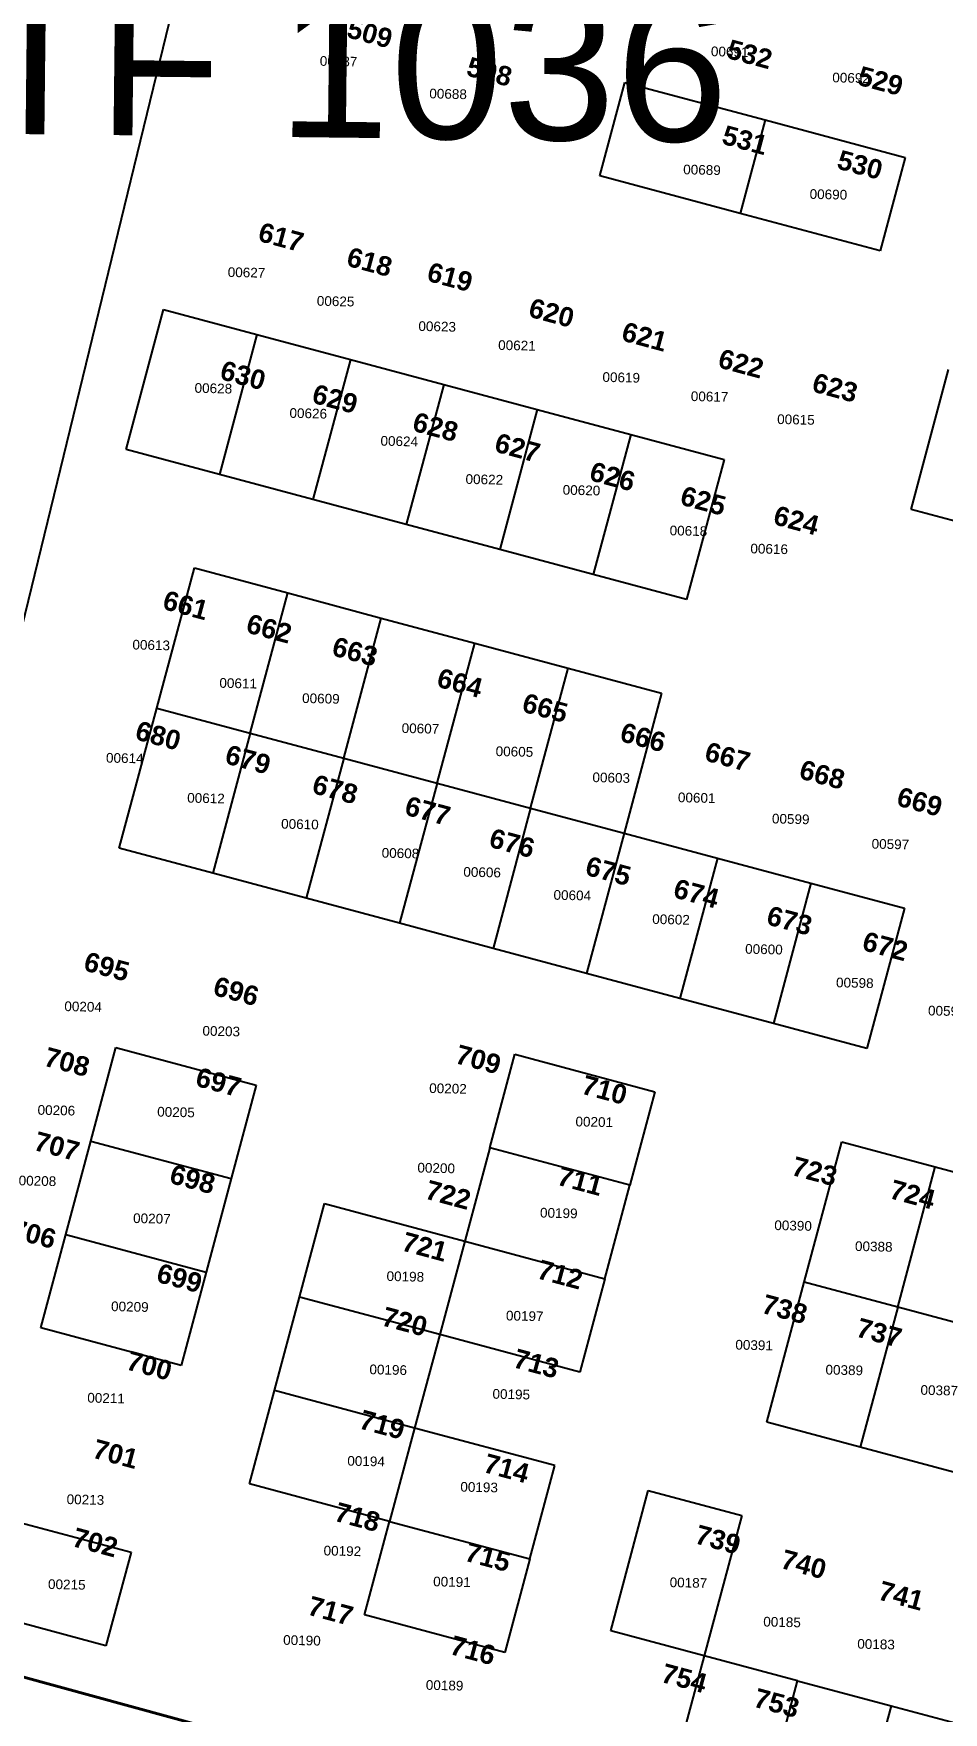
# Model space of a CAD drawing. Header units: metres. Extents: x 0 to 1324930, y 0 to 1631912.
# Drawn here: x 254138.5 to 254232.5, y 1630466.6 to 1630640.2 of the extents above; entities that cross this region are included whole.
import ezdxf
from ezdxf.enums import TextEntityAlignment as Align

# ---------------------------------------------------------------- set-up
doc = ezdxf.new("R2010")
doc.units = ezdxf.units.M
doc.header["$MEASUREMENT"] = 0
for name, color, linetype in [('limites_parcelles', 7, 'Continuous'), ('limites_sections', 7, 'Continuous'), ('numero_lot', 7, 'Continuous'), ('numero_parcelle', 7, 'Continuous')]:
    doc.layers.add(name, color=color, linetype=linetype)
doc.layers.add('Numero_TF', color=7, linetype='Continuous', lineweight=0)
doc.styles.add('Style-Arial', font='arial.ttf')
doc.styles.add('style1', font='')
doc.styles.get('style1').set_extended_font_data('Times New Roman', bold=True)

msp = doc.modelspace()

# ---------------------------------------------------------------- linework, layer by layer
at = {"layer": 'limites_parcelles'}
for p, q in [((254153.91104, 1630647.18776), (254122.38259, 1630517.97907)), ((254197.00363, 1630625.46952), (254199.59084, 1630635.12868)), ((254199.59084, 1630635.12868), (254214.07958, 1630631.24785)), ((254214.07958, 1630631.24785), (254211.49236, 1630621.58869)), ((254214.07958, 1630631.24785), (254228.56831, 1630627.36702)), ((254228.56831, 1630627.36702), (254225.98109, 1630617.70786)), ((254211.49236, 1630621.58869), (254197.00363, 1630625.46952)), ((254225.98109, 1630617.70786), (254211.49236, 1630621.58869)), ((254148.01812, 1630597.18178), (254151.89895, 1630611.67051)), ((254151.89895, 1630611.67051), (254161.55811, 1630609.08329)), ((254161.55811, 1630609.08329), (254157.67728, 1630594.59456)), ((254161.55811, 1630609.08329), (254171.21726, 1630606.49607)), ((254171.21726, 1630606.49607), (254167.33643, 1630592.00734)), ((254171.21726, 1630606.49607), (254180.87642, 1630603.90885)), ((254229.1722, 1630590.97275), (254233.05303, 1630605.46149)), ((254180.87642, 1630603.90885), (254176.99559, 1630589.42012)), ((254180.87642, 1630603.90885), (254190.53557, 1630601.32163)), ((254190.53557, 1630601.32163), (254186.65475, 1630586.8329)), ((254190.53557, 1630601.32163), (254200.19473, 1630598.73441)), ((254200.19473, 1630598.73441), (254196.3139, 1630584.24568)), ((254200.19473, 1630598.73441), (254209.85389, 1630596.14719)), ((254157.67728, 1630594.59456), (254148.01812, 1630597.18178)), ((254209.85389, 1630596.14719), (254205.97306, 1630581.65846)), ((254167.33643, 1630592.00734), (254157.67728, 1630594.59456)), ((254176.99559, 1630589.42012), (254167.33643, 1630592.00734)), ((254238.83136, 1630588.38553), (254229.1722, 1630590.97275)), ((254186.65475, 1630586.8329), (254176.99559, 1630589.42012)), ((254196.3139, 1630584.24568), (254186.65475, 1630586.8329)), ((254151.20923, 1630570.44667), (254155.09006, 1630584.9354)), ((254155.09006, 1630584.9354), (254164.74921, 1630582.34818)), ((254205.97306, 1630581.65846), (254196.3139, 1630584.24568)), ((254160.86839, 1630567.85945), (254164.74921, 1630582.34818)), ((254164.74921, 1630582.34818), (254174.40837, 1630579.76096)), ((254170.52754, 1630565.27223), (254174.40837, 1630579.76096)), ((254174.40837, 1630579.76096), (254184.06753, 1630577.17374)), ((254180.1867, 1630562.68501), (254184.06753, 1630577.17374)), ((254184.06753, 1630577.17374), (254193.72668, 1630574.58652)), ((254189.84585, 1630560.09779), (254193.72668, 1630574.58652)), ((254193.72668, 1630574.58652), (254203.38584, 1630571.9993)), ((254203.38584, 1630571.9993), (254199.50501, 1630557.51057)), ((254147.3284, 1630555.95793), (254151.20923, 1630570.44667)), ((254151.20923, 1630570.44667), (254160.86839, 1630567.85945)), ((254160.86839, 1630567.85945), (254156.98755, 1630553.37071)), ((254160.86839, 1630567.85945), (254170.52754, 1630565.27223)), ((254170.52754, 1630565.27223), (254166.64671, 1630550.78349)), ((254170.52754, 1630565.27223), (254180.1867, 1630562.68501)), ((254180.1867, 1630562.68501), (254176.30587, 1630548.19628)), ((254180.1867, 1630562.68501), (254189.84585, 1630560.09779)), ((254189.84585, 1630560.09779), (254185.96502, 1630545.60906)), ((254189.84585, 1630560.09779), (254199.50501, 1630557.51057)), ((254199.50501, 1630557.51057), (254195.62418, 1630543.02184)), ((254199.50501, 1630557.51057), (254209.16416, 1630554.92335)), ((254156.98755, 1630553.37071), (254147.3284, 1630555.95793)), ((254209.16416, 1630554.92335), (254205.28334, 1630540.43462)), ((254209.16416, 1630554.92335), (254218.82332, 1630552.33613)), ((254166.64671, 1630550.78349), (254156.98755, 1630553.37071)), ((254218.82332, 1630552.33613), (254214.94249, 1630537.8474)), ((254218.82332, 1630552.33613), (254228.48248, 1630549.74891)), ((254176.30587, 1630548.19628), (254166.64671, 1630550.78349)), ((254228.48248, 1630549.74891), (254224.60165, 1630535.26018)), ((254185.96502, 1630545.60906), (254176.30587, 1630548.19628)), ((254195.62418, 1630543.02184), (254185.96502, 1630545.60906)), ((254205.28334, 1630540.43462), (254195.62418, 1630543.02184)), ((254214.94249, 1630537.8474), (254205.28334, 1630540.43462)), ((254224.60165, 1630535.26018), (254214.94249, 1630537.8474)), ((254144.39632, 1630525.68686), (254146.98354, 1630535.34601)), ((254146.98354, 1630535.34601), (254161.47227, 1630531.46518)), ((254185.62016, 1630524.99713), (254188.20738, 1630534.65629)), ((254188.20738, 1630534.65629), (254202.69612, 1630530.77546)), ((254161.47227, 1630531.46518), (254158.88505, 1630521.80603)), ((254202.69612, 1630530.77546), (254200.1089, 1630521.1163)), ((254141.8091, 1630516.0277), (254144.39632, 1630525.68686)), ((254144.39632, 1630525.68686), (254158.88505, 1630521.80603)), ((254185.62016, 1630524.99713), (254183.03294, 1630515.33798)), ((254200.1089, 1630521.1163), (254185.62016, 1630524.99713)), ((254218.1336, 1630511.11229), (254222.01443, 1630525.60102)), ((254222.01443, 1630525.60102), (254231.67359, 1630523.0138)), ((254227.79276, 1630508.52507), (254231.67359, 1630523.0138)), ((254231.67359, 1630523.0138), (254241.33274, 1630520.42658)), ((254158.88505, 1630521.80603), (254156.29783, 1630512.14687)), ((254197.52168, 1630511.45715), (254200.1089, 1630521.1163)), ((254165.95699, 1630509.55965), (254168.54421, 1630519.21881)), ((254168.54421, 1630519.21881), (254183.03294, 1630515.33798)), ((254139.22188, 1630506.36854), (254141.8091, 1630516.0277)), ((254141.8091, 1630516.0277), (254156.29783, 1630512.14687)), ((254183.03294, 1630515.33798), (254180.44572, 1630505.67882)), ((254183.03294, 1630515.33798), (254197.52168, 1630511.45715)), ((254156.29783, 1630512.14687), (254153.71061, 1630502.48771)), ((254197.52168, 1630511.45715), (254194.93446, 1630501.79799)), ((254214.25277, 1630496.62355), (254218.1336, 1630511.11229)), ((254227.79276, 1630508.52507), (254218.1336, 1630511.11229)), ((254163.36977, 1630499.90049), (254165.95699, 1630509.55965)), ((254180.44572, 1630505.67882), (254165.95699, 1630509.55965)), ((254227.79276, 1630508.52507), (254223.91192, 1630494.03633)), ((254237.45191, 1630505.93785), (254227.79276, 1630508.52507)), ((254153.71061, 1630502.48771), (254139.22188, 1630506.36854)), ((254180.44572, 1630505.67882), (254177.8585, 1630496.01967)), ((254194.93446, 1630501.79799), (254180.44572, 1630505.67882)), ((254160.78255, 1630490.24134), (254163.36977, 1630499.90049)), ((254177.8585, 1630496.01967), (254163.36977, 1630499.90049)), ((254223.91192, 1630494.03633), (254214.25277, 1630496.62355)), ((254177.8585, 1630496.01967), (254175.27128, 1630486.36051)), ((254192.34724, 1630492.13884), (254177.8585, 1630496.01967)), ((254233.57108, 1630491.44911), (254223.91192, 1630494.03633)), ((254189.76002, 1630482.47968), (254192.34724, 1630492.13884)), ((254175.27128, 1630486.36051), (254160.78255, 1630490.24134)), ((254198.12556, 1630475.06288), (254202.00639, 1630489.55162)), ((254202.00639, 1630489.55162), (254211.66555, 1630486.9644)), ((254134.04744, 1630487.05023), (254148.53617, 1630483.1694)), ((254172.68406, 1630476.70135), (254175.27128, 1630486.36051)), ((254175.27128, 1630486.36051), (254189.76002, 1630482.47968)), ((254211.66555, 1630486.9644), (254207.78472, 1630472.47566)), ((254148.53617, 1630483.1694), (254145.94895, 1630473.51025)), ((254189.76002, 1630482.47968), (254187.1728, 1630472.82052)), ((254145.94895, 1630473.51025), (254131.46022, 1630477.39108)), ((254187.1728, 1630472.82052), (254172.68406, 1630476.70135)), ((254207.78472, 1630472.47566), (254198.12556, 1630475.06288)), ((254207.78472, 1630472.47566), (254203.90389, 1630457.98693)), ((254217.44388, 1630469.88844), (254207.78472, 1630472.47566)), ((254213.56305, 1630455.39971), (254217.44388, 1630469.88844)), ((254217.44388, 1630469.88844), (254227.10303, 1630467.30122)), ((254227.10303, 1630467.30122), (254223.2222, 1630452.81249)), ((254227.10303, 1630467.30122), (254236.76219, 1630464.714))]:
    msp.add_line(p, q, dxfattribs=at)
at = {"layer": 'limites_sections', "color": 112, "linetype": 'Continuous', "lineweight": 40, "flags": 128}
for points in [[(254450.84006, 1630759.17525), (254395.3871, 1630569.1026), (254353.2541, 1630409.5098), (254348.49226, 1630392.38815), (254237.72828, 1630442.84484), (254040.03808, 1630496.89822), (253942.17203, 1630521.14592), (253859.1482, 1630539.48477), (253853.18689, 1630453.72681), (253808.24301, 1630442.91488), (253793.1789, 1630438.29059), (253774.7544, 1630423.15502), (253711.13409, 1630399.98221), (253678.01584, 1630518.05282), (253627.84835, 1630688.3893), (253621.62441, 1630712.82884), (253610.97515, 1630786.91817), (253609.69659, 1630931.39724), (253737.56631, 1630938.28485), (253928.21617, 1630961.4925), (253976.91465, 1630881.7928), (254242.09831, 1630809.46707), (254450.84006, 1630759.17525)], [(254348.37093, 1630391.95188), (254309.9852, 1630253.9323), (254287.3632, 1630130.504), (254273.8695, 1629992.7881), (254275.33492, 1629929.18652), (254144.35091, 1629962.85453), (254129.31023, 1629944.47073), (254024.76813, 1629997.35713), (253955.51113, 1630039.11967), (253907.40539, 1630046.33621), (253799.36956, 1630038.16252), (253786.49656, 1630083.30013), (253767.95025, 1630162.06918), (253749.05444, 1630241.18813), (253711.26262, 1630399.42594), (253774.7544, 1630423.15502), (253793.1789, 1630438.29059), (253808.24301, 1630442.91488), (253853.18689, 1630453.72681), (253859.1482, 1630539.48477), (253942.17203, 1630521.14592), (254040.03808, 1630496.89822), (254237.72828, 1630442.84484), (254348.37093, 1630391.95188)]]:
    msp.add_lwpolyline(points, close=True, dxfattribs=at)

# ---------------------------------------------------------------- texts
at = {"layer": 'numero_lot', "color": 7, "lineweight": 13, "char_height": 2, "attachment_point": 7, "rotation": 345.0052164, "line_spacing_factor": 0.72, "style": 'style1'}
for s, insert in [('\\fArial|b1|i0|c00|p39;509', (254170.71639, 1630639.79625)), ('\\fArial|b1|i0|c00|p39;532', (254209.9805, 1630637.6538)), ('\\fArial|b1|i0|c00|p39;508', (254183.07869, 1630635.85079)), ('\\fArial|b1|i0|c00|p39;529', (254223.50073, 1630634.90082)), ('\\fArial|b1|i0|c00|p39;531', (254209.49048, 1630628.7792)), ('\\fArial|b1|i0|c00|p39;530', (254221.38577, 1630626.22135)), ('\\fArial|b1|i0|c00|p39;617', (254161.54191, 1630618.74799)), ('\\fArial|b1|i0|c00|p39;618', (254170.68857, 1630616.18179)), ('\\fArial|b1|i0|c00|p39;619', (254179.00029, 1630614.62359)), ('\\fArial|b1|i0|c00|p39;620', (254189.50033, 1630610.9223)), ('\\fArial|b1|i0|c00|p39;621', (254199.11602, 1630608.45709)), ('\\fArial|b1|i0|c00|p39;630', (254157.60317, 1630604.45559)), ('\\fArial|b1|i0|c00|p39;622', (254209.08894, 1630605.67546)), ('\\fArial|b1|i0|c00|p39;623', (254218.80774, 1630603.18263)), ('\\fArial|b1|i0|c00|p39;629', (254167.11724, 1630602.02347)), ('\\fArial|b1|i0|c00|p39;628', (254177.50108, 1630599.1259)), ('\\fArial|b1|i0|c00|p39;627', (254185.98416, 1630596.96994)), ('\\fArial|b1|i0|c00|p39;626', (254195.79734, 1630594.00447)), ('\\fArial|b1|i0|c00|p39;625', (254205.17926, 1630591.49151)), ('\\fArial|b1|i0|c00|p39;624', (254214.80219, 1630589.46585)), ('\\fArial|b1|i0|c00|p39;661', (254151.6763, 1630580.69577)), ('\\fArial|b1|i0|c00|p39;662', (254160.30895, 1630578.27314)), ('\\fArial|b1|i0|c00|p39;663', (254169.17538, 1630575.89825)), ('\\fArial|b1|i0|c00|p39;664', (254180.021, 1630572.66212)), ('\\fArial|b1|i0|c00|p39;665', (254188.83225, 1630570.08127)), ('\\fArial|b1|i0|c00|p39;680', (254148.83966, 1630567.21776)), ('\\fArial|b1|i0|c00|p39;666', (254198.9562, 1630567.03845)), ('\\fArial|b1|i0|c00|p39;679', (254158.11994, 1630564.7379)), ('\\fArial|b1|i0|c00|p39;667', (254207.70065, 1630565.03322)), ('\\fArial|b1|i0|c00|p39;668', (254217.48038, 1630563.18042)), ('\\fArial|b1|i0|c00|p39;678', (254167.13015, 1630561.66227)), ('\\fArial|b1|i0|c00|p39;677', (254176.69792, 1630559.43064)), ('\\fArial|b1|i0|c00|p39;669', (254227.55787, 1630560.37666)), ('\\fArial|b1|i0|c00|p39;676', (254185.41918, 1630556.1013)), ('\\fArial|b1|i0|c00|p39;675', (254195.36452, 1630553.21669)), ('\\fArial|b1|i0|c00|p39;674', (254204.46472, 1630550.88956)), ('\\fArial|b1|i0|c00|p39;673', (254214.10076, 1630548.08779)), ('\\fArial|b1|i0|c00|p39;672', (254223.99817, 1630545.43675)), ('\\fArial|b1|i0|c00|p39;695', (254143.51168, 1630543.33439)), ('\\fArial|b1|i0|c00|p39;696', (254156.89787, 1630540.78976)), ('\\fArial|b1|i0|c00|p39;708', (254139.4108, 1630533.47738)), ('\\fArial|b1|i0|c00|p39;709', (254181.92889, 1630533.7382)), ('\\fArial|b1|i0|c00|p39;697', (254155.07474, 1630531.38966)), ('\\fArial|b1|i0|c00|p39;710', (254194.9796, 1630530.58951)), ('\\fArial|b1|i0|c00|p39;707', (254138.36362, 1630524.76295)), ('\\fArial|b1|i0|c00|p39;698', (254152.38663, 1630521.35383)), ('\\fArial|b1|i0|c00|p39;711', (254192.46491, 1630521.20116)), ('\\fArial|b1|i0|c00|p39;723', (254216.69214, 1630522.17156)), ('\\fArial|b1|i0|c00|p39;722', (254178.82619, 1630519.76342)), ('\\fArial|b1|i0|c00|p39;724', (254226.82595, 1630519.80416)), ('\\fArial|b1|i0|c00|p39;706', (254135.93564, 1630515.69834)), ('\\fArial|b1|i0|c00|p39;721', (254176.402, 1630514.40083)), ('\\fArial|b1|i0|c00|p39;699', (254151.03827, 1630511.13263)), ('\\fArial|b1|i0|c00|p39;712', (254190.39303, 1630511.52072)), ('\\fArial|b1|i0|c00|p39;738', (254213.60474, 1630507.92047)), ('\\fArial|b1|i0|c00|p39;720', (254174.32088, 1630506.63116)), ('\\fArial|b1|i0|c00|p39;737', (254223.37109, 1630505.47802)), ('\\fArial|b1|i0|c00|p39;700', (254147.91874, 1630502.07977)), ('\\fArial|b1|i0|c00|p39;713', (254187.9217, 1630502.29424)), ('\\fArial|b1|i0|c00|p39;719', (254171.98886, 1630495.97952)), ('\\fArial|b1|i0|c00|p39;701', (254144.43176, 1630492.95185)), ('\\fArial|b1|i0|c00|p39;714', (254184.85476, 1630491.49248)), ('\\fArial|b1|i0|c00|p39;718', (254169.43081, 1630486.4293)), ('\\fArial|b1|i0|c00|p39;702', (254142.32789, 1630483.80042)), ('\\fArial|b1|i0|c00|p39;739', (254206.70181, 1630484.0942)), ('\\fArial|b1|i0|c00|p39;715', (254182.91294, 1630482.29765)), ('\\fArial|b1|i0|c00|p39;740', (254215.5712, 1630481.54504)), ('\\fArial|b1|i0|c00|p39;741', (254225.65028, 1630478.3249)), ('\\fArial|b1|i0|c00|p39;717', (254166.66736, 1630476.76062)), ('\\fArial|b1|i0|c00|p39;716', (254181.37055, 1630472.64886)), ('\\fArial|b1|i0|c00|p39;754', (254203.21053, 1630469.76299)), ('\\fArial|b1|i0|c00|p39;753', (254212.77147, 1630467.20208))]:
    msp.add_mtext(s, dxfattribs=dict(at, insert=insert))
at = {"layer": 'numero_parcelle', "color": 5, "lineweight": 0, "style": 'Style-Arial'}
for s, p in [('00687', (254168.06321, 1630637.85457)), ('00691', (254208.49877, 1630638.84699)), ('00692', (254221.04559, 1630636.14499)), ('00688', (254179.38615, 1630634.48867)), ('00689', (254205.63374, 1630626.63877)), ('00690', (254218.7023, 1630624.09789)), ('00627', (254158.54704, 1630616.02499)), ('00625', (254167.75701, 1630613.05229)), ('00623', (254178.25817, 1630610.44566)), ('00621', (254186.50393, 1630608.48237)), ('00619', (254197.28547, 1630605.17803)), ('00628', (254155.11983, 1630604.05165)), ('00617', (254206.41899, 1630603.19478)), ('00626', (254164.93051, 1630601.46054)), ('00615', (254215.34635, 1630600.82108)), ('00624', (254174.33997, 1630598.58213)), ('00622', (254183.13319, 1630594.63106)), ('00620', (254193.17444, 1630593.51637)), ('00618', (254204.23192, 1630589.31686)), ('00616', (254212.57855, 1630587.45008)), ('00613', (254148.69434, 1630577.50945)), ('00611', (254157.68483, 1630573.55395)), ('00609', (254166.23539, 1630571.97891)), ('00607', (254176.52817, 1630568.88309)), ('00605', (254186.24465, 1630566.49165)), ('00614', (254145.96426, 1630565.81676)), ('00603', (254196.25039, 1630563.79738)), ('00612', (254154.35848, 1630561.67712)), ('00601', (254205.08577, 1630561.72207)), ('00599', (254214.80669, 1630559.52807)), ('00610', (254164.0683, 1630558.9895)), ('00608', (254174.46194, 1630555.99019)), ('00597', (254225.11057, 1630556.92588)), ('00606', (254182.90498, 1630554.02247)), ('00604', (254192.2269, 1630551.6399)), ('00602', (254202.43436, 1630549.13865)), ('00600', (254212.03667, 1630546.05835)), ('00598', (254221.43282, 1630542.5876)), ('00204', (254141.65735, 1630540.12676)), ('00596', (254230.94036, 1630539.68229)), ('00203', (254155.93493, 1630537.58955)), ('00202', (254179.37606, 1630531.66092)), ('00206', (254138.89004, 1630529.41133)), ('00205', (254151.25654, 1630529.22488)), ('00201', (254194.49663, 1630528.20964)), ('00200', (254178.15505, 1630523.44113)), ('00208', (254136.93478, 1630522.11411)), ('00207', (254148.76393, 1630518.21826)), ('00199', (254190.83064, 1630518.78509)), ('00390', (254215.05271, 1630517.49101)), ('00388', (254223.39267, 1630515.32805)), ('00198', (254174.96696, 1630512.22754)), ('00209', (254146.48667, 1630509.1082)), ('00197', (254187.31009, 1630508.14729)), ('00391', (254211.02478, 1630505.13607)), ('00196', (254173.1959, 1630502.58754)), ('00389', (254220.34226, 1630502.55605)), ('00195', (254185.91922, 1630500.05442)), ('00387', (254230.16404, 1630500.45856)), ('00211', (254144.02902, 1630499.65648)), ('00194', (254170.91087, 1630493.13194)), ('00193', (254182.59459, 1630490.44934)), ('00213', (254141.8933, 1630489.1604)), ('00192', (254168.4571, 1630483.85299)), ('00215', (254139.96904, 1630480.38811)), ('00191', (254179.78393, 1630480.65985)), ('00187', (254204.23229, 1630480.57481)), ('00185', (254213.91104, 1630476.50506)), ('00190', (254164.27714, 1630474.61284)), ('00183', (254223.62974, 1630474.21234)), ('00189', (254179.02529, 1630469.95996))]:
    msp.add_text(s, height=1, rotation=358.71223, dxfattribs=at).set_placement(p, align=Align.TOP_LEFT)
at = {"layer": 'numero_tf', "color": 4, "linetype": 'Continuous', "lineweight": 0, "style": 'Style-Arial'}
msp.add_text('TF 1036', height=14.997168, rotation=359.36223, dxfattribs=at).set_placement((254132.21345, 1630629.84619, -0.00002))

doc.saveas('drawing.dxf')
